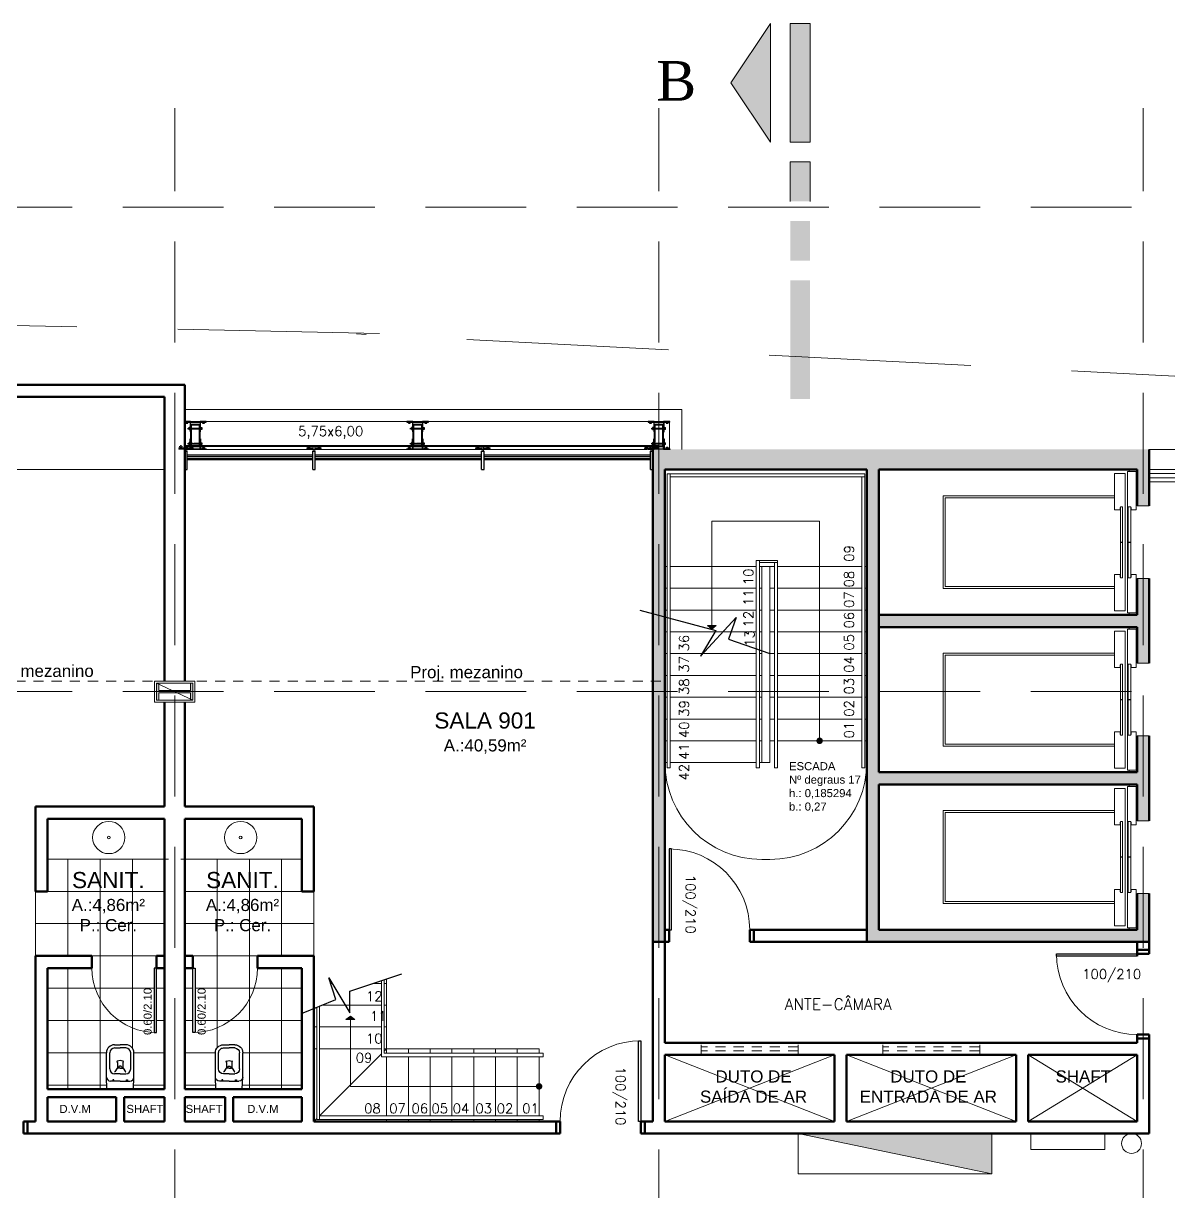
# Model space of a CAD drawing. Header units: millimetres. Extents: x 705 to 840, y 133 to 501.
# Drawn here: x 733.32 to 747.51, y 345.69 to 360.17 of the extents above; entities that cross this region are included whole.
import ezdxf

# ---------------------------------------------------------------- set-up
doc = ezdxf.new("R2010")
doc.units = ezdxf.units.MM
doc.header["$LTSCALE"] = 10
for name, pattern in [('DASHDOT', [25.4, 12.7, -6.35, 0, -6.35]), ('DASHED2', [0.375, 0.25, -0.125]), ('HIDDEN2', [0.1875, 0.125, -0.0625])]:
    doc.linetypes.add(name, pattern=pattern)
doc.layers.get('0').update_dxf_attribs({"color": 90})
doc.layers.add('ACCESORIO', color=90, linetype='Continuous')
doc.layers.add('VIDRO', color=140, linetype='Continuous')
for name, color, linetype, lineweight in [('CINZA', 252, 'Continuous', 13), ('cinza 03', 252, 'Continuous', 13), ('COTA', 90, 'Continuous', 9), ('DIMS', 90, 'Continuous', 9), ('HACHT', 90, 'Continuous', 9), ('HID', 16, 'Continuous', 20), ('LIFTELE', 16, 'Continuous', 20), ('linha estutura', 252, 'Continuous', 13), ('PAREDES', 50, 'Continuous', 50), ('PAREDES 2', 50, 'Continuous', 50), ('Pilares', 16, 'Continuous', 20), ('pn 02', 16, 'Continuous', 20), ('PN-01', 90, 'Continuous', 13), ('PN-03', 180, 'Continuous', 30), ('PN02', 16, 'Continuous', 20), ('recuos', 16, 'Continuous', 20), ('texto', 16, 'Continuous', 20), ('WALLS', 90, 'Continuous', 15)]:
    doc.layers.add(name, color=color, linetype=linetype, lineweight=lineweight)
doc.styles.get("Standard").update_dxf_attribs({"font": 'simplex.shx'})

# ---------------------------------------------------------------- blocks, each defined once
blk = doc.blocks.new('LIFTPLAN')
at = {"layer": 'LIFTELE', "color": 7, "linetype": 'Continuous'}
for p, q in [((-575, 0), (-575, 2125)), ((-575, 2125), (575, 2125)), ((-550, 0), (-550, 2100)), ((-550, 2100), (550, 2100)), ((550, 0), (550, 2100)), ((575, 0), (575, 2125)), ((-850, 0), (-400, 0)), ((-850, -130), (-850, 0)), ((-400, 0), (-400, -69)), ((400, 0), (850, 0)), ((400, -69), (400, 0)), ((850, 0), (850, -130)), ((850, -130), (-850, -130)), ((-2, -75), (-439, -75)), ((-439, -75), (-439, -100)), ((-439, -100), (-2, -100)), ((-400, -69), (-432, -69)), ((-2, -100), (-2, -75)), ((2, -75), (439, -75)), ((2, -100), (2, -75)), ((439, -100), (2, -100)), ((432, -69), (400, -69)), ((439, -75), (439, -100)), ((-875, -180), (-900, -180)), ((875, -160), (-875, -160)), ((-875, -160), (-875, -269)), ((-875, -269), (-400, -269)), ((-439, -170), (-2, -170)), ((-439, -200), (-439, -170)), ((-2, -200), (-439, -200)), ((-400, -206), (-432, -206)), ((-400, -269), (-400, -206)), ((-2, -170), (-2, -200)), ((439, -170), (2, -170)), ((2, -170), (2, -200)), ((2, -200), (439, -200)), ((400, -206), (400, -269)), ((432, -206), (400, -206)), ((400, -269), (875, -269)), ((439, -200), (439, -170)), ((875, -269), (875, -160)), ((900, -180), (875, -180))]:
    blk.add_line(p, q, dxfattribs=at)
blk = doc.blocks.new('VASO')
at = {"layer": 'PN-03', "color": 0}
for p, q in [((-0.513, -0.061), (-0.513, 0.098)), ((-0.508, 0.103), (-0.363, 0.109)), ((-0.413, -0.061), (-0.413, 0.059)), ((-0.363, 0.109), (-0.063, 0.109)), ((-0.323, -0.061), (-0.323, 0.009)), ((-0.299, 0.004), (-0.299, 0.011)), ((-0.255, -0.024), (-0.299, 0.004)), ((-0.263, 0.069), (-0.063, 0.069)), ((-0.003, 0.009), (-0.003, -0.061)), ((0.037, 0.009), (0.037, -0.061)), ((-0.513, -0.061), (-0.513, -0.219)), ((-0.413, -0.061), (-0.413, -0.181)), ((-0.323, -0.061), (-0.323, -0.131)), ((-0.255, -0.097), (-0.299, -0.125)), ((-0.299, -0.125), (-0.299, -0.132)), ((-0.253, -0.061), (-0.253, -0.031)), ((-0.238, -0.042), (-0.253, -0.041)), ((-0.253, -0.061), (-0.253, -0.09)), ((-0.238, -0.079), (-0.253, -0.08)), ((-0.183, -0.026), (-0.248, -0.026)), ((-0.183, -0.095), (-0.248, -0.095)), ((-0.003, -0.131), (-0.003, -0.061)), ((0.037, -0.131), (0.037, -0.061)), ((-0.508, -0.224), (-0.363, -0.231)), ((-0.363, -0.231), (-0.063, -0.231)), ((-0.263, -0.191), (-0.063, -0.191))]:
    blk.add_line(p, q, dxfattribs=at)
for points in [[(-0.402, 0.03, 0.139889), (-0.404, 0.03, 0.107118), (-0.405, 0.028, 0.079812), (-0.406, 0.026, 0.067459), (-0.406, 0.024, 0.067459), (-0.406, 0.021, 0.079812), (-0.405, 0.019, 0.107118), (-0.404, 0.018, 0.139889), (-0.402, 0.017, 0.139889), (-0.4, 0.018, 0.107118), (-0.399, 0.019, 0.079812), (-0.398, 0.021, 0.067459), (-0.398, 0.024, 0.067459), (-0.398, 0.026, 0.079812), (-0.399, 0.028, 0.107118), (-0.4, 0.03, 0.139889)], [(-0.402, -0.151, -0.139889), (-0.404, -0.151, -0.107118), (-0.405, -0.149, -0.079812), (-0.406, -0.147, -0.067459), (-0.406, -0.145, -0.067459), (-0.406, -0.142, -0.079812), (-0.405, -0.14, -0.107118), (-0.404, -0.139, -0.139889), (-0.402, -0.138, -0.139889), (-0.4, -0.139, -0.107118), (-0.399, -0.14, -0.079812), (-0.398, -0.142, -0.067459), (-0.398, -0.145, -0.067459), (-0.398, -0.147, -0.079812), (-0.399, -0.149, -0.107118), (-0.4, -0.151, -0.139889)]]:
    blk.add_lwpolyline(points, format="xyb", close=True, dxfattribs=at)
for centre, radius, start, end in [((-0.508, 0.098), 0.005, 92.5269, 180), ((-0.363, 0.059), 0.05, 90, 180), ((-0.263, 0.009), 0.06, 90, 180), ((-0.063, 0.009), 0.1, 0, 90), ((-0.063, 0.009), 0.06, 0, 90), ((-0.263, -0.131), 0.06, 180, 270), ((-0.248, -0.031), 0.005, 90, 180), ((-0.248, -0.09), 0.005, 180, 270), ((-0.239, -0.049), 0.0067, 14.1141, 81.8789), ((-0.239, -0.072), 0.0067, 278.1211, 345.8859), ((-0.284, -0.065), 0.055, 4.685, 19.1599), ((-0.284, -0.056), 0.055, 340.8401, 355.315), ((-0.185, 0.009), 0.0347, 272.8237, 292.69), ((-0.185, -0.13), 0.0347, 67.31, 87.1763), ((-0.169, -0.028), 0.005, 13.9425, 112.69), ((-0.169, -0.093), 0.005, 247.31, 346.0575), ((-0.275, -0.062), 0.116, 0.9159, 18.0203), ((-0.275, -0.059), 0.116, 341.9797, 359.0841), ((-0.063, -0.131), 0.06, 270, 0), ((-0.063, -0.131), 0.1, 270, 0), ((-0.508, -0.219), 0.005, 180, 267.4731), ((-0.363, -0.181), 0.05, 180, 270)]:
    blk.add_arc(centre, radius, start, end, dxfattribs=at)
blk = doc.blocks.new('BLO253')
blk.add_lwpolyline([(39.6, 2, -0.4142136), (40.6, 1, 0.4142136), (41.6, 0), (91.5, 0, 0.4142136), (92.5, 1), (92.5, 4, 0.4142136), (91.5, 5), (49.6, 5, -0.4142136), (44.6, 10), (44.6, 89, 0.4142136), (43.6, 90), (41.6, 90, 0.4142136), (40.6, 89), (40.6, 6.5, -0.4142136), (39.1, 5), (-39.1, 5, -0.4142136), (-40.6, 6.5), (-40.6, 89, 0.4142136), (-41.6, 90), (-43.6, 90, 0.4142136), (-44.6, 89), (-44.6, 10, -0.4142136), (-49.6, 5), (-91.5, 5, 0.4142136), (-92.5, 4), (-92.5, 1, 0.4142136), (-91.5, 0), (-41.6, 0, 0.4142136), (-40.6, 1, -0.4142136), (-39.6, 2)], format="xyb", close=True)
blk = doc.blocks.new('CAB-BUL')
for p, q in [((-6, 11), (6, 11)), ((-4, 2), (-4, 9)), ((-4, 1), (-4, 2)), ((4, 2), (4, 9)), ((4, 1), (4, 2))]:
    blk.add_line(p, q)
blk.add_lwpolyline([(-9, 1), (9, 1), (9, 0), (-9, 0)], close=True)
blk.add_lwpolyline([(8, 9, 0.888889), (4, 9, 0.50025), (-4, 9, 0.88987), (-8, 9), (-8, 2), (8, 2)], format="xyb", close=True)
blk = doc.blocks.new('TUERCA')
for p, q in [((-7, -2), (7, -2)), ((7, -10), (-7, -10)), ((-5, -11), (3, -10)), ((-5, -12), (4, -11)), ((-5, -13), (4, -12)), ((-5, -14), (4, -13)), ((-5, -16), (4, -14)), ((-4, -8), (-4, -3)), ((-3, -16), (4, -16)), ((4, -3), (4, -8))]:
    blk.add_line(p, q)
blk.add_lwpolyline([(-9, 0), (9, 0), (9, -2), (-9, -2)], close=True)
blk.add_lwpolyline([(-4, -8, -0.666895), (-9, -8), (-9, -3, -0.666895), (-4, -3, -0.349005), (4, -3, -0.666667), (9, -3), (9, -8, -0.666667), (4, -8, -0.349005)], format="xyb", close=True)
blk.add_lwpolyline([(-4, -10), (-3, -10), (-5, -11), (-3, -11), (-5, -12), (-3, -12), (-5, -13), (-3, -14), (-5, -14), (-3, -15), (-5, -16), (-3, -16), (3, -16), (4, -16), (3, -15), (4, -14), (3, -14), (4, -13), (3, -13), (4, -12), (3, -11), (4, -11), (3, -10), (4, -10)])
blk = doc.blocks.new('fixação madeira')
at = {"layer": 'ACCESORIO'}
for p, q in [((-0.052, -0.063), (-0.05, -0.076)), ((-0.05, -0.063), (-0.048, -0.076)), ((-0.048, -0.063), (-0.047, -0.076)), ((-0.047, -0.063), (-0.045, -0.076)), ((-0.045, -0.063), (-0.043, -0.076)), ((-0.043, -0.063), (-0.041, -0.076)), ((-0.041, -0.063), (-0.039, -0.076)), ((-0.039, -0.063), (-0.038, -0.076)), ((-0.038, -0.063), (-0.036, -0.076)), ((-0.036, -0.063), (-0.034, -0.076)), ((-0.034, -0.063), (-0.032, -0.076)), ((-0.032, -0.063), (-0.03, -0.076)), ((-0.03, -0.063), (-0.029, -0.076)), ((-0.029, -0.063), (-0.027, -0.076)), ((-0.027, -0.063), (-0.025, -0.076)), ((-0.025, -0.063), (-0.023, -0.076)), ((-0.023, -0.063), (-0.021, -0.076)), ((-0.021, -0.063), (-0.02, -0.076)), ((-0.02, -0.063), (-0.018, -0.076)), ((-0.018, -0.063), (-0.016, -0.076)), ((-0.016, -0.063), (-0.014, -0.076)), ((-0.014, -0.063), (-0.012, -0.076)), ((-0.012, -0.076), (-0.012, -0.063)), ((-0.052, -0.251), (-0.05, -0.264)), ((-0.05, -0.251), (-0.048, -0.264)), ((-0.048, -0.251), (-0.047, -0.264)), ((-0.047, -0.251), (-0.045, -0.264)), ((-0.045, -0.251), (-0.043, -0.264)), ((-0.043, -0.251), (-0.041, -0.264)), ((-0.041, -0.251), (-0.039, -0.264)), ((-0.039, -0.251), (-0.038, -0.264)), ((-0.038, -0.251), (-0.036, -0.264)), ((-0.036, -0.251), (-0.034, -0.264)), ((-0.034, -0.251), (-0.032, -0.264)), ((-0.032, -0.251), (-0.03, -0.264)), ((-0.03, -0.251), (-0.029, -0.264)), ((-0.029, -0.251), (-0.027, -0.264)), ((-0.027, -0.251), (-0.025, -0.264)), ((-0.025, -0.251), (-0.023, -0.264)), ((-0.023, -0.251), (-0.021, -0.264)), ((-0.021, -0.251), (-0.02, -0.264)), ((-0.02, -0.251), (-0.018, -0.264)), ((-0.018, -0.251), (-0.016, -0.264)), ((-0.016, -0.251), (-0.014, -0.264)), ((-0.014, -0.251), (-0.012, -0.264)), ((-0.012, -0.264), (-0.012, -0.251))]:
    blk.add_line(p, q, dxfattribs=at)
for points in [[(-0.06, -0.034), (0.057, -0.034), (0.057, -0.308), (-0.06, -0.308)], [(-0.052, -0.042), (0.049, -0.042), (0.049, -0.3), (-0.052, -0.3)]]:
    blk.add_lwpolyline(points, close=True, dxfattribs=at)
for points in [[(0.049, -0.063), (-0.014, -0.063), (-0.015, -0.066), (-0.016, -0.063), (-0.017, -0.066), (-0.018, -0.063), (-0.018, -0.066), (-0.02, -0.063), (-0.02, -0.066), (-0.021, -0.063), (-0.022, -0.066), (-0.023, -0.063), (-0.024, -0.066), (-0.025, -0.063), (-0.026, -0.066), (-0.027, -0.063), (-0.027, -0.066), (-0.029, -0.063), (-0.029, -0.066), (-0.03, -0.063), (-0.031, -0.066), (-0.032, -0.063), (-0.033, -0.066), (-0.034, -0.063), (-0.035, -0.066), (-0.036, -0.063), (-0.036, -0.066), (-0.038, -0.063), (-0.038, -0.066), (-0.039, -0.063), (-0.04, -0.066), (-0.041, -0.063), (-0.042, -0.066), (-0.043, -0.063), (-0.044, -0.066), (-0.045, -0.063), (-0.045, -0.066), (-0.047, -0.063), (-0.047, -0.066), (-0.048, -0.063), (-0.049, -0.066), (-0.05, -0.063), (-0.051, -0.066), (-0.052, -0.063)], [(-0.052, -0.076), (-0.051, -0.074), (-0.05, -0.076), (-0.05, -0.074), (-0.048, -0.076), (-0.048, -0.074), (-0.047, -0.076), (-0.046, -0.074), (-0.045, -0.076), (-0.044, -0.074), (-0.043, -0.076), (-0.042, -0.074), (-0.041, -0.076), (-0.041, -0.074), (-0.039, -0.076), (-0.039, -0.074), (-0.038, -0.076), (-0.037, -0.074), (-0.036, -0.076), (-0.035, -0.074), (-0.034, -0.076), (-0.033, -0.074), (-0.032, -0.076), (-0.032, -0.074), (-0.03, -0.076), (-0.03, -0.074), (-0.029, -0.076), (-0.028, -0.074), (-0.027, -0.076), (-0.026, -0.074), (-0.025, -0.076), (-0.024, -0.074), (-0.023, -0.076), (-0.023, -0.074), (-0.021, -0.076), (-0.021, -0.074), (-0.02, -0.076), (-0.019, -0.074), (-0.018, -0.076), (-0.017, -0.074), (-0.016, -0.076), (-0.015, -0.074), (-0.014, -0.076), (-0.014, -0.074), (-0.012, -0.076), (0.049, -0.076)], [(0.049, -0.251), (-0.014, -0.251), (-0.015, -0.253), (-0.016, -0.251), (-0.017, -0.253), (-0.018, -0.251), (-0.018, -0.253), (-0.02, -0.251), (-0.02, -0.253), (-0.021, -0.251), (-0.022, -0.253), (-0.023, -0.251), (-0.024, -0.253), (-0.025, -0.251), (-0.026, -0.253), (-0.027, -0.251), (-0.027, -0.253), (-0.029, -0.251), (-0.029, -0.253), (-0.03, -0.251), (-0.031, -0.253), (-0.032, -0.251), (-0.033, -0.253), (-0.034, -0.251), (-0.035, -0.253), (-0.036, -0.251), (-0.036, -0.253), (-0.038, -0.251), (-0.038, -0.253), (-0.039, -0.251), (-0.04, -0.253), (-0.041, -0.251), (-0.042, -0.253), (-0.043, -0.251), (-0.044, -0.253), (-0.045, -0.251), (-0.045, -0.253), (-0.047, -0.251), (-0.047, -0.253), (-0.048, -0.251), (-0.049, -0.253), (-0.05, -0.251), (-0.051, -0.253), (-0.052, -0.251)], [(-0.052, -0.264), (-0.051, -0.262), (-0.05, -0.264), (-0.05, -0.262), (-0.048, -0.264), (-0.048, -0.262), (-0.047, -0.264), (-0.046, -0.262), (-0.045, -0.264), (-0.044, -0.262), (-0.043, -0.264), (-0.042, -0.262), (-0.041, -0.264), (-0.041, -0.262), (-0.039, -0.264), (-0.039, -0.262), (-0.038, -0.264), (-0.037, -0.262), (-0.036, -0.264), (-0.035, -0.262), (-0.034, -0.264), (-0.033, -0.262), (-0.032, -0.264), (-0.032, -0.262), (-0.03, -0.264), (-0.03, -0.262), (-0.029, -0.264), (-0.028, -0.262), (-0.027, -0.264), (-0.026, -0.262), (-0.025, -0.264), (-0.024, -0.262), (-0.023, -0.264), (-0.023, -0.262), (-0.021, -0.264), (-0.021, -0.262), (-0.02, -0.264), (-0.019, -0.262), (-0.018, -0.264), (-0.017, -0.262), (-0.016, -0.264), (-0.015, -0.262), (-0.014, -0.264), (-0.014, -0.262), (-0.012, -0.264), (0.049, -0.264)]]:
    blk.add_lwpolyline(points, dxfattribs=at)
at = {"layer": 'ACCESORIO', "xscale": 0.001440000000002328, "yscale": 0.001440000000002328, "zscale": 0.00144, "rotation": 180}
blk.add_blockref('BLO253', (-0.001, 0.001), dxfattribs=at)
at = {"layer": 'ACCESORIO', "linetype": 'Continuous', "xscale": 0.001440000000002328, "yscale": 0.001440000000002328, "zscale": 0.00144}
for name, p, rotation in [('CAB-BUL', (-0.105, -0.006), 180), ('TUERCA', (-0.066, -0.07), 270), ('CAB-BUL', (0.063, -0.07), 270), ('CAB-BUL', (0.1, -0.006), 180), ('CAB-BUL', (0.063, -0.258), 270)]:
    blk.add_blockref(name, p, dxfattribs=dict(at, rotation=rotation))
at = {"layer": 'ACCESORIO', "xscale": -0.001440000000002328, "yscale": 0.001440000000002328, "zscale": 0.00144}
blk.add_blockref('BLO253', (-0.001, -0.345), dxfattribs=at)
at = {"layer": 'ACCESORIO', "color": 252, "linetype": 'Continuous', "xscale": 0.001440000000002328, "yscale": 0.001440000000002328, "zscale": 0.00144, "rotation": 270}
blk.add_blockref('TUERCA', (-0.066, -0.258), dxfattribs=at)
at = {"layer": 'ACCESORIO', "linetype": 'Continuous', "xscale": -0.001440000000002328, "yscale": 0.001440000000002328, "zscale": 0.00144}
for p in [(-0.105, -0.338), (0.1, -0.338)]:
    blk.add_blockref('CAB-BUL', p, dxfattribs=at)
blk = doc.blocks.new('SPIDER')
at = {"layer": 'HACHT'}
blk.add_line((-0.289, -0.009), (-0.289, 0.009), dxfattribs=at)
at = {"layer": 'PN-01'}
for p, q in [((-0.264, 0.063), (-0.304, 0.063)), ((-0.293, 0.067), (-0.299, 0.07)), ((-0.294, 0.066), (-0.299, 0.069)), ((-0.264, 0.064), (-0.299, 0.064)), ((-0.264, 0.062), (-0.299, 0.062)), ((-0.294, 0.06), (-0.299, 0.058)), ((-0.293, 0.059), (-0.299, 0.056)), ((-0.264, 0.064), (-0.298, 0.064)), ((-0.289, 0.066), (-0.294, 0.066)), ((-0.289, 0.06), (-0.294, 0.06)), ((-0.289, 0.067), (-0.293, 0.067)), ((-0.289, 0.059), (-0.293, 0.059)), ((-0.283, 0.079), (-0.289, 0.079)), ((-0.283, 0.048), (-0.289, 0.048)), ((-0.228, 0.009), (-0.289, 0.009)), ((-0.279, 0.072), (-0.283, 0.079)), ((-0.279, 0.055), (-0.283, 0.048)), ((-0.27, 0.072), (-0.279, 0.072)), ((-0.27, 0.055), (-0.279, 0.055)), ((-0.264, 0.089), (-0.27, 0.089)), ((-0.27, 0.089), (-0.27, 0.009)), ((-0.264, 0.078), (-0.27, 0.078)), ((-0.264, 0.048), (-0.27, 0.048)), ((-0.264, 0.034), (-0.27, 0.034)), ((-0.264, 0.089), (-0.264, 0.009)), ((-0.258, 0.072), (-0.264, 0.076)), ((-0.258, 0.055), (-0.264, 0.051)), ((-0.262, 0.074), (-0.262, 0.052)), ((-0.261, 0.074), (-0.261, 0.053)), ((-0.26, 0.073), (-0.26, 0.053)), ((-0.258, 0.089), (-0.252, 0.089)), ((-0.258, 0.089), (-0.258, 0.08)), ((-0.258, 0.08), (-0.258, 0.047)), ((-0.258, 0.047), (-0.258, 0.009)), ((-0.258, 0.034), (-0.252, 0.034)), ((-0.252, 0.089), (-0.252, 0.009)), ((-0.264, -0.063), (-0.304, -0.063)), ((-0.293, -0.059), (-0.299, -0.056)), ((-0.294, -0.06), (-0.299, -0.058)), ((-0.264, -0.062), (-0.299, -0.062)), ((-0.264, -0.064), (-0.299, -0.064)), ((-0.294, -0.066), (-0.299, -0.069)), ((-0.293, -0.067), (-0.299, -0.07)), ((-0.264, -0.064), (-0.298, -0.064)), ((-0.289, -0.06), (-0.294, -0.06)), ((-0.289, -0.066), (-0.294, -0.066)), ((-0.289, -0.059), (-0.293, -0.059)), ((-0.289, -0.067), (-0.293, -0.067)), ((-0.228, -0.009), (-0.289, -0.009)), ((-0.283, -0.048), (-0.289, -0.048)), ((-0.283, -0.079), (-0.289, -0.079)), ((-0.279, -0.055), (-0.283, -0.048)), ((-0.279, -0.072), (-0.283, -0.079)), ((-0.27, -0.055), (-0.279, -0.055)), ((-0.27, -0.072), (-0.279, -0.072)), ((-0.27, -0.089), (-0.27, -0.009)), ((-0.264, -0.034), (-0.27, -0.034)), ((-0.264, -0.048), (-0.27, -0.048)), ((-0.264, -0.078), (-0.27, -0.078)), ((-0.264, -0.089), (-0.27, -0.089)), ((-0.264, -0.089), (-0.264, -0.009)), ((-0.258, -0.055), (-0.264, -0.051)), ((-0.258, -0.072), (-0.264, -0.076)), ((-0.262, -0.074), (-0.262, -0.052)), ((-0.261, -0.074), (-0.261, -0.053)), ((-0.26, -0.073), (-0.26, -0.053)), ((-0.258, -0.047), (-0.258, -0.009)), ((-0.258, -0.034), (-0.252, -0.034)), ((-0.258, -0.08), (-0.258, -0.047)), ((-0.258, -0.089), (-0.258, -0.08)), ((-0.258, -0.089), (-0.252, -0.089)), ((-0.252, -0.089), (-0.252, -0.009))]:
    blk.add_line(p, q, dxfattribs=at)
at = {"layer": 'PN-03'}
for p, q in [((-0.228, -0.015), (-0.228, 0.015)), ((0, 0.015), (-0.228, 0.015)), ((0, -0.015), (0, 0.015)), ((0, -0.015), (-0.228, -0.015))]:
    blk.add_line(p, q, dxfattribs=at)

msp = doc.modelspace()

# ---------------------------------------------------------------- hatches: boundary and pattern name
at = {"layer": 'cinza 03'}
h = msp.add_hatch(color=256, dxfattribs=at)
h.paths.add_polyline_path([(747.191, 354.887), (741.191, 354.887), (741.191, 352.834), (741.266, 352.814), (741.266, 353.128), (741.266, 354.637), (743.766, 354.637), (743.766, 349.718), (743.916, 349.718), (743.916, 350.737), (747.116, 350.737), (747.116, 350.287), (747.191, 350.287), (747.191, 351.337), (747.116, 351.337), (747.116, 350.887), (743.916, 350.887), (743.916, 354.637), (747.116, 354.637), (747.116, 354.187), (747.191, 354.187)])
h.paths.add_polyline_path([(747.266, 354.887), (747.191, 354.887), (747.191, 354.187), (747.266, 354.187)])
h.paths.add_polyline_path([(747.191, 353.287), (747.116, 353.287), (747.116, 352.837), (743.916, 352.837), (743.916, 352.687), (747.116, 352.687), (747.116, 352.237), (747.191, 352.237)], flags=17)
h.paths.add_polyline_path([(747.266, 353.287), (747.191, 353.287), (747.191, 352.237), (747.266, 352.237)])
h.paths.add_polyline_path([(747.266, 351.337), (747.191, 351.337), (747.191, 350.287), (747.266, 350.287)])
h.paths.add_polyline_path([(747.266, 349.387), (747.191, 349.387), (747.191, 348.787), (747.266, 348.787)])
h.paths.add_polyline_path([(747.191, 349.387), (747.116, 349.387), (747.116, 348.937), (743.916, 348.937), (743.916, 349.718), (743.766, 349.718), (743.766, 348.787), (747.191, 348.787)])
h.paths.add_polyline_path([(741.191, 352.834), (741.116, 352.854), (741.116, 352.017), (741.191, 352.017)])
h.paths.add_polyline_path([(741.266, 352.814), (741.191, 352.834), (741.191, 352.017), (741.266, 352.017)])
h.paths.add_polyline_path([(741.191, 352.017), (741.116, 352.017), (741.116, 348.787), (741.191, 348.787)])
h.paths.add_polyline_path([(741.266, 352.017), (741.191, 352.017), (741.191, 348.787), (741.266, 348.787), (741.266, 348.937)])
h.paths.add_polyline_path([(741.191, 354.887), (741.116, 354.887), (741.116, 352.854), (741.191, 352.834)])
h = msp.add_hatch(dxfattribs=at)
h.set_pattern_fill('_USER', color=256, scale=0.4, style=0, double=1, pattern_type=0)
h.set_pattern_definition([(0, (733.4659, 348.61195), (0, 0.4), []), (90, (733.4659, 348.61195), (-0.4, 2e-17), [])])
h.paths.add_polyline_path([(735.066, 349.812), (733.616, 349.812), (733.616, 349.412), (733.466, 349.412), (733.466, 348.612), (734.166, 348.612), (734.166, 348.462, 0.40327), (734.936, 347.663), (734.936, 348.462), (734.966, 348.462), (734.966, 348.612), (735.066, 348.612)])
h.paths.add_polyline_path([(735.066, 348.462), (734.966, 348.462), (734.966, 347.662), (734.936, 347.662), (734.936, 347.663, -0.40327), (734.166, 348.462), (733.616, 348.462), (733.616, 346.962), (734.353, 346.962), (734.346, 347.108, -0.022055), (734.346, 347.112), (734.346, 347.412, -0.414214), (734.446, 347.512), (734.516, 347.512), (734.586, 347.512, -0.414214), (734.686, 347.412), (734.686, 347.112, -0.022055), (734.686, 347.108), (734.679, 346.962), (735.066, 346.962)])
h.paths.add_polyline_path([(733.866, 349.702), (734.872, 349.702), (734.872, 348.777), (733.866, 348.777)], flags=24)
h.paths.add_polyline_path([(734.781, 347.608), (734.781, 348.228), (734.934, 348.228), (734.934, 347.608)], flags=24)
h = msp.add_hatch(dxfattribs=at)
h.set_pattern_fill('_USER', color=256, scale=0.4, style=0, double=1, pattern_type=0)
h.set_pattern_definition([(0, (736.9159, 348.61195), (0, 0.4), []), (90, (736.9159, 348.61195), (-0.4, 2e-17), [])])
h.paths.add_polyline_path([(736.916, 349.412), (736.766, 349.412), (736.766, 349.812), (735.316, 349.812), (735.316, 348.612), (735.416, 348.612), (735.416, 348.462), (735.446, 348.462), (735.446, 347.663, 0.40327), (736.216, 348.462), (736.216, 348.612), (736.916, 348.612)])
h.paths.add_polyline_path([(736.766, 348.462), (736.216, 348.462, -0.40327), (735.446, 347.663), (735.446, 347.662), (735.416, 347.662), (735.416, 348.462), (735.316, 348.462), (735.316, 346.962), (735.703, 346.962), (735.696, 347.108, -0.022055), (735.696, 347.112), (735.696, 347.412, -0.414214), (735.796, 347.512), (735.866, 347.512), (735.936, 347.512, -0.414214), (736.036, 347.412), (736.036, 347.112, -0.022055), (736.036, 347.108), (736.029, 346.962), (736.766, 346.962)])
h.paths.add_polyline_path([(735.528, 349.702), (736.533, 349.702), (736.533, 348.777), (735.528, 348.777)], flags=24)
h.paths.add_polyline_path([(735.447, 347.608), (735.447, 348.228), (735.601, 348.228), (735.601, 347.608)], flags=24)
msp.add_hatch(color=256, dxfattribs=at).paths.add_polyline_path([(742.916, 346.412), (745.316, 345.912), (745.316, 346.412)])
at = {"layer": 'Pilares'}
msp.add_hatch(color=256, dxfattribs=at).paths.add_polyline_path([(734.966, 351.992), (734.966, 351.782), (734.996, 351.782), (734.996, 351.872), (735.386, 351.872), (735.386, 351.782), (735.416, 351.782), (735.416, 351.992), (735.386, 351.992), (735.386, 351.902), (734.996, 351.902), (734.996, 351.992)])
at = {"layer": 'PN-01', "ltscale": 0.05}
h = msp.add_hatch(color=256, dxfattribs=at)
h.paths.add_polyline_path([(742.083, 359.43), (742.573, 360.165), (742.573, 358.695)])
h.paths.add_polyline_path([(742.818, 358.695), (742.818, 360.165), (743.063, 360.165), (743.063, 358.695)])
h.paths.add_polyline_path([(742.818, 357.96), (742.818, 358.45), (743.063, 358.45), (743.063, 357.96)])
h.paths.add_polyline_path([(742.818, 357.225), (742.818, 357.715), (743.063, 357.715), (743.063, 357.225)])
h.paths.add_polyline_path([(742.818, 356.256), (742.818, 356.98), (743.063, 356.98), (743.063, 356.256)])
h.paths.add_polyline_path([(742.818, 355.51), (742.818, 356.256), (743.063, 356.256), (743.063, 355.51)])
at = {"layer": 'PN-01'}
for points in [[(741.846, 352.662), (741.902, 352.704), (741.791, 352.704)], [(737.369, 347.867), (737.424, 347.825), (737.313, 347.825)]]:
    msp.add_hatch(color=256, dxfattribs=at).paths.add_polyline_path(points)

# ---------------------------------------------------------------- linework, layer by layer
at = {"layer": 'CINZA'}
for p, q in [((736.902, 354.814), (735.346, 354.814)), ((736.902, 354.799), (735.346, 354.799)), ((736.902, 354.78), (735.346, 354.78)), ((736.902, 354.765), (735.346, 354.765)), ((738.994, 354.814), (736.932, 354.814)), ((738.994, 354.799), (736.932, 354.799)), ((738.994, 354.78), (736.932, 354.78)), ((738.994, 354.765), (736.932, 354.765)), ((741.086, 354.814), (739.024, 354.814)), ((741.086, 354.799), (739.024, 354.799)), ((741.086, 354.78), (739.024, 354.78)), ((741.086, 354.765), (739.024, 354.765))]:
    msp.add_line(p, q, dxfattribs=at)
at = {"layer": 'cinza 03', "linetype": 'HIDDEN2', "ltscale": 0.1}
msp.add_line((728.941, 352.017), (741.291, 352.017), dxfattribs=at)
at = {"layer": 'cinza 03'}
for p, q in [((742.566, 349.807), (742.466, 349.807)), ((733.466, 349.412), (733.466, 348.612)), ((736.916, 349.412), (736.916, 348.612)), ((741.266, 347.387), (743.366, 346.562)), ((743.366, 347.387), (741.266, 346.562)), ((743.516, 347.387), (745.616, 346.562)), ((745.616, 347.387), (743.516, 346.562)), ((745.766, 347.387), (747.116, 346.562)), ((745.766, 346.562), (747.116, 347.387)), ((742.916, 346.412), (742.916, 345.912)), ((745.316, 345.912), (742.916, 346.412)), ((745.316, 346.412), (745.316, 345.912)), ((742.916, 345.912), (745.316, 345.912))]:
    msp.add_line(p, q, dxfattribs=at)
msp.add_lwpolyline([(745.801, 346.412), (746.717, 346.412), (746.717, 346.215), (745.801, 346.215)], close=True, dxfattribs=at)
msp.add_circle((747.047, 346.289), 0.123, dxfattribs=at)
for centre, radius, start, end in [((742.466, 351.007), 1.2, 180, 270), ((742.566, 351.007), 1.2, 270, 360), ((741.316, 348.937), 1, 0, 90), ((747.116, 348.638), 1, 180, 270), ((734.966, 348.462), 0.8, 180, 270), ((735.416, 348.462), 0.8, 270, 0), ((740.966, 346.562), 1, 90, 180)]:
    msp.add_arc(centre, radius, start, end, dxfattribs=at)
at = {"layer": 'HACHT'}
for p, q in [((736.902, 354.819), (735.346, 354.819)), ((736.902, 354.759), (735.346, 354.759)), ((738.994, 354.819), (736.932, 354.819)), ((738.994, 354.759), (736.932, 354.759)), ((741.086, 354.819), (739.024, 354.819)), ((741.086, 354.759), (739.024, 354.759))]:
    msp.add_line(p, q, dxfattribs=at)
at = {"layer": 'HID'}
for p, q in [((735.116, 349.812), (733.616, 349.812)), ((735.266, 349.812), (736.766, 349.812))]:
    msp.add_line(p, q, dxfattribs=at)
for centre, radius in [((734.374, 350.079), 0.2), ((736.008, 350.079), 0.2), ((734.374, 350.079), 0.0172), ((736.008, 350.079), 0.0172)]:
    msp.add_circle(centre, radius, dxfattribs=at)
at = {"layer": 'linha estutura', "linetype": 'DASHED2', "ltscale": 0.5}
for p, q in [((735.191, 329.963), (735.191, 359.116)), ((741.191, 329.963), (741.191, 359.116)), ((747.191, 329.963), (747.191, 359.116)), ((723.297, 357.887), (767.656, 357.887)), ((723.297, 351.887), (767.656, 351.887))]:
    msp.add_line(p, q, dxfattribs=at)
at = {"layer": 'PAREDES', "linetype": 'Continuous'}
for p, q in [((741.266, 354.637), (741.266, 352.928)), ((743.766, 354.637), (743.766, 348.787)), ((743.916, 354.637), (743.916, 350.887)), ((747.116, 352.837), (743.916, 352.837)), ((747.116, 352.687), (743.916, 352.687)), ((743.916, 350.887), (747.116, 350.887)), ((743.916, 350.737), (747.116, 350.737)), ((743.916, 350.737), (743.916, 348.937))]:
    msp.add_line(p, q, dxfattribs=at)
at = {"layer": 'PAREDES'}
for p, q in [((741.266, 353.128), (741.266, 348.787)), ((741.266, 348.787), (741.266, 353.128)), ((741.266, 348.787), (741.266, 348.937)), ((741.316, 348.937), (741.266, 348.937)), ((741.316, 348.787), (741.316, 348.937)), ((741.316, 348.787), (741.316, 348.937)), ((742.316, 348.787), (742.316, 348.937)), ((742.316, 348.787), (742.316, 348.937)), ((742.316, 348.787), (742.316, 348.937)), ((743.766, 348.937), (742.316, 348.937)), ((742.366, 348.787), (742.366, 348.937)), ((741.316, 348.787), (741.116, 348.787)), ((743.766, 348.787), (742.316, 348.787)), ((747.266, 348.688), (747.116, 348.688)), ((747.266, 348.638), (747.116, 348.638)), ((747.266, 348.638), (747.116, 348.638)), ((747.266, 347.638), (747.116, 347.638)), ((747.266, 347.638), (747.116, 347.638)), ((747.266, 347.638), (747.116, 347.638)), ((747.266, 347.588), (747.116, 347.588)), ((733.316, 346.562), (733.316, 346.412)), ((733.366, 346.562), (733.366, 346.412)), ((739.916, 346.412), (739.916, 346.562)), ((739.966, 346.412), (739.966, 346.562)), ((740.966, 346.412), (740.966, 346.562)), ((741.016, 346.412), (741.016, 346.562))]:
    msp.add_line(p, q, dxfattribs=at)
at = {"layer": 'PAREDES 2'}
for p, q in [((735.316, 355.687), (729.191, 355.687)), ((735.316, 354.637), (735.316, 355.687)), ((735.066, 355.537), (729.341, 355.537)), ((735.066, 354.637), (735.066, 355.537)), ((735.066, 352.017), (735.066, 355.237)), ((735.316, 352.017), (735.316, 354.887)), ((741.116, 354.887), (741.116, 346.562)), ((747.266, 354.887), (747.266, 354.187)), ((741.116, 346.562), (741.116, 354.637)), ((741.266, 354.637), (741.266, 347.537)), ((743.766, 354.637), (741.266, 354.637)), ((741.266, 347.537), (741.266, 354.637)), ((747.116, 354.637), (743.916, 354.637)), ((747.116, 354.637), (747.116, 354.187)), ((747.116, 353.287), (747.116, 352.837)), ((747.266, 353.287), (747.266, 352.237)), ((747.116, 352.687), (747.116, 352.237)), ((735.066, 350.462), (735.066, 351.757)), ((735.316, 350.462), (735.316, 351.757)), ((747.116, 351.337), (747.116, 350.887)), ((747.266, 351.337), (747.266, 350.287)), ((747.116, 350.737), (747.116, 350.287)), ((735.066, 350.462), (733.466, 350.462)), ((733.466, 349.412), (733.466, 350.462)), ((735.316, 350.462), (736.916, 350.462)), ((736.916, 349.412), (736.916, 350.462)), ((735.066, 350.312), (733.616, 350.312)), ((733.616, 349.412), (733.616, 350.312)), ((735.066, 346.962), (735.066, 350.312)), ((735.316, 350.312), (736.766, 350.312)), ((735.316, 346.962), (735.316, 350.312)), ((736.766, 349.412), (736.766, 350.312)), ((733.616, 349.412), (733.466, 349.412)), ((736.766, 349.412), (736.916, 349.412)), ((747.116, 349.387), (747.116, 348.937)), ((747.266, 349.387), (747.266, 348.787)), ((743.916, 348.937), (747.116, 348.937)), ((743.766, 348.787), (747.266, 348.787)), ((747.116, 348.787), (747.116, 348.608)), ((747.266, 348.787), (747.266, 348.638)), ((733.466, 348.612), (733.466, 346.562)), ((734.166, 348.612), (733.466, 348.612)), ((734.166, 348.612), (734.166, 348.462)), ((734.966, 348.612), (734.966, 348.462)), ((734.966, 348.612), (735.066, 348.612)), ((735.416, 348.612), (735.316, 348.612)), ((735.416, 348.612), (735.416, 348.462)), ((736.216, 348.612), (736.216, 348.462)), ((736.216, 348.612), (736.916, 348.612)), ((736.916, 348.612), (736.916, 346.562)), ((733.616, 348.462), (733.616, 346.962)), ((734.166, 348.462), (733.616, 348.462)), ((735.066, 348.462), (734.966, 348.462)), ((735.316, 348.462), (735.416, 348.462)), ((736.216, 348.462), (736.766, 348.462)), ((736.766, 348.462), (736.766, 346.962)), ((741.266, 347.537), (747.116, 347.537)), ((747.116, 347.638), (747.116, 347.537)), ((747.266, 347.638), (747.266, 346.412)), ((741.266, 346.562), (741.266, 347.387)), ((741.266, 347.387), (743.366, 347.387)), ((741.266, 347.387), (741.266, 346.562)), ((743.366, 347.387), (743.366, 346.562)), ((743.516, 347.387), (745.616, 347.387)), ((743.516, 347.387), (743.516, 346.562)), ((745.616, 347.387), (745.616, 346.562)), ((745.766, 347.387), (745.766, 346.562)), ((745.766, 347.387), (747.116, 347.387)), ((747.116, 347.387), (747.116, 346.562)), ((735.066, 346.962), (733.616, 346.962)), ((735.316, 346.962), (736.766, 346.962)), ((734.466, 346.862), (733.616, 346.862)), ((733.616, 346.862), (733.616, 346.562)), ((734.466, 346.562), (734.466, 346.862)), ((735.066, 346.862), (734.566, 346.862)), ((734.566, 346.562), (734.566, 346.862)), ((735.066, 346.562), (735.066, 346.862)), ((735.316, 346.862), (735.816, 346.862)), ((735.316, 346.562), (735.316, 346.862)), ((735.816, 346.562), (735.816, 346.862)), ((735.916, 346.862), (736.766, 346.862)), ((735.916, 346.562), (735.916, 346.862)), ((736.766, 346.862), (736.766, 346.562)), ((733.316, 346.562), (733.466, 346.562)), ((733.616, 346.562), (734.466, 346.562)), ((734.566, 346.562), (735.066, 346.562)), ((735.816, 346.562), (735.316, 346.562)), ((735.916, 346.562), (736.766, 346.562)), ((736.916, 346.562), (739.966, 346.562)), ((740.966, 346.562), (741.116, 346.562)), ((741.266, 346.562), (743.366, 346.562)), ((743.516, 346.562), (745.616, 346.562)), ((745.766, 346.562), (747.116, 346.562)), ((733.316, 346.412), (739.916, 346.412)), ((739.916, 346.412), (739.966, 346.412)), ((740.966, 346.412), (747.266, 346.412))]:
    msp.add_line(p, q, dxfattribs=at)
at = {"layer": 'Pilares'}
for p, q in [((734.941, 352.017), (734.941, 351.757)), ((734.941, 352.017), (735.441, 352.017)), ((734.966, 351.992), (735.416, 351.992)), ((735.416, 351.782), (734.966, 351.992)), ((735.441, 352.017), (735.441, 351.757)), ((734.941, 351.757), (735.441, 351.757)), ((734.966, 351.782), (735.416, 351.782))]:
    msp.add_line(p, q, dxfattribs=at)
at = {"layer": 'Pilares', "linetype": 'Continuous'}
for p, q in [((734.996, 351.902), (734.996, 351.992)), ((735.386, 351.902), (735.386, 351.992)), ((734.996, 351.902), (735.386, 351.902)), ((734.996, 351.782), (734.996, 351.872)), ((734.996, 351.872), (735.386, 351.872)), ((735.386, 351.782), (735.386, 351.872))]:
    msp.add_line(p, q, dxfattribs=at)
for points in [[(734.996, 351.992), (734.966, 351.992), (734.966, 351.782), (734.996, 351.782)], [(735.386, 351.782), (735.416, 351.782), (735.416, 351.992), (735.386, 351.992)]]:
    msp.add_lwpolyline(points, dxfattribs=at)
at = {"layer": 'pn 02', "ltscale": 0.05}
for q in [(742.083, 359.43), (742.573, 358.695), (742.573, 358.695)]:
    msp.add_line((742.573, 360.165), q, dxfattribs=at)
at = {"layer": 'pn 02'}
for p, q in [((742.573, 358.695), (742.573, 360.165)), ((742.818, 358.695), (742.818, 360.165)), ((742.818, 360.165), (743.063, 360.165)), ((743.063, 360.165), (743.063, 358.695)), ((743.063, 358.695), (742.818, 358.695)), ((743.063, 358.695), (742.818, 358.695)), ((743.063, 358.45), (742.818, 358.45)), ((742.818, 357.96), (742.818, 358.45)), ((743.063, 358.45), (742.818, 358.45)), ((742.818, 357.96), (742.818, 358.45)), ((743.063, 358.45), (743.063, 357.96)), ((743.063, 358.45), (743.063, 357.96)), ((741.473, 355.383), (735.316, 355.383)), ((741.473, 355.383), (741.473, 354.887)), ((741.323, 355.233), (735.316, 355.233)), ((741.323, 355.233), (741.323, 354.887)), ((741.266, 353.437), (741.292, 353.437)), ((741.33, 353.437), (742.397, 353.437)), ((742.435, 353.437), (742.466, 353.437)), ((742.466, 352.38), (742.466, 353.437)), ((742.466, 353.437), (742.566, 353.437)), ((742.566, 351.007), (742.566, 353.437)), ((742.566, 353.437), (742.621, 353.437)), ((742.66, 353.437), (743.704, 353.437)), ((743.742, 353.437), (743.766, 353.437)), ((741.266, 353.167), (741.292, 353.167)), ((741.33, 353.167), (742.397, 353.167)), ((742.435, 353.167), (742.466, 353.167)), ((742.566, 353.167), (742.621, 353.167)), ((742.66, 353.167), (743.704, 353.167)), ((743.742, 353.167), (743.766, 353.167)), ((741.266, 352.897), (741.292, 352.897)), ((741.33, 352.897), (742.397, 352.897)), ((742.435, 352.897), (742.466, 352.897)), ((742.566, 352.897), (742.621, 352.897)), ((742.66, 352.897), (743.704, 352.897)), ((743.742, 352.897), (743.766, 352.897)), ((741.886, 352.627), (742.397, 352.627)), ((742.435, 352.627), (742.466, 352.627)), ((742.566, 352.627), (742.621, 352.627)), ((742.66, 352.627), (743.704, 352.627)), ((743.742, 352.627), (743.766, 352.627)), ((742.566, 352.357), (742.621, 352.357)), ((742.66, 352.357), (743.704, 352.357)), ((743.742, 352.357), (743.766, 352.357)), ((742.566, 352.087), (742.621, 352.087)), ((742.66, 352.087), (743.704, 352.087)), ((743.742, 352.087), (743.766, 352.087)), ((742.566, 351.817), (742.621, 351.817)), ((742.66, 351.817), (743.704, 351.817)), ((743.742, 351.817), (743.766, 351.817)), ((742.566, 351.547), (742.621, 351.547)), ((742.66, 351.547), (743.704, 351.547)), ((743.742, 351.547), (743.766, 351.547)), ((742.566, 351.277), (742.621, 351.277)), ((742.66, 351.277), (743.704, 351.277)), ((743.742, 351.277), (743.766, 351.277)), ((742.466, 351.007), (742.566, 351.007)), ((737.141, 348.272), (737.122, 348.272)), ((737.752, 348.272), (737.649, 348.272)), ((737.816, 348.272), (737.785, 348.272)), ((737.816, 347.462), (737.816, 348.327)), ((737.752, 348.002), (737.015, 348.002)), ((737.816, 348.002), (737.785, 348.002)), ((736.952, 347.732), (736.916, 347.732)), ((737.752, 347.732), (736.986, 347.732)), ((737.816, 347.732), (737.785, 347.732)), ((736.952, 347.462), (736.916, 347.462)), ((737.752, 347.462), (736.986, 347.462)), ((737.752, 347.398), (736.986, 346.632)), ((737.816, 347.462), (737.785, 347.462)), ((737.816, 347.462), (737.785, 347.431)), ((739.706, 347.462), (737.816, 347.462)), ((737.816, 347.462), (737.816, 347.409)), ((737.816, 347.362), (737.816, 346.631)), ((738.086, 347.462), (738.086, 347.409)), ((738.086, 347.362), (738.086, 346.631)), ((738.356, 347.462), (738.356, 347.409)), ((738.356, 347.362), (738.356, 346.631)), ((738.626, 347.462), (738.626, 347.409)), ((738.626, 347.362), (738.626, 346.631)), ((738.896, 347.462), (738.896, 347.409)), ((738.896, 347.362), (738.896, 346.631)), ((739.166, 347.462), (739.166, 347.409)), ((739.166, 347.362), (739.166, 346.631)), ((739.436, 347.462), (739.436, 347.409)), ((739.436, 347.362), (739.436, 346.631)), ((739.706, 347.462), (739.706, 347.409)), ((739.706, 347.362), (739.706, 346.631)), ((736.952, 346.598), (736.916, 346.562)), ((737.816, 346.584), (737.816, 346.562)), ((738.086, 346.584), (738.086, 346.562)), ((738.356, 346.584), (738.356, 346.562)), ((738.626, 346.584), (738.626, 346.562)), ((738.896, 346.584), (738.896, 346.562)), ((739.166, 346.584), (739.166, 346.562)), ((739.436, 346.584), (739.436, 346.562)), ((739.706, 346.584), (739.706, 346.562))]:
    msp.add_line(p, q, dxfattribs=at)
for points in [[(741.292, 354.585), (743.742, 354.585), (743.742, 354.547), (741.33, 354.547)], [(741.292, 354.585), (741.292, 352.805)], [(741.33, 352.797), (741.33, 354.585)], [(743.742, 354.585), (743.742, 350.942), (743.704, 350.942), (743.704, 354.547)], [(742.397, 353.484), (742.397, 353.509), (742.661, 353.509), (742.661, 353.484), (742.435, 353.484)], [(742.397, 353.509), (742.397, 352.406)], [(742.435, 352.392), (742.435, 353.509)], [(742.66, 353.484), (742.66, 350.942), (742.621, 350.942), (742.621, 353.484)], [(737.752, 348.306), (737.752, 347.362), (737.785, 347.362)], [(737.785, 347.409), (737.785, 348.317)], [(736.952, 347.976), (736.952, 346.584), (736.986, 346.584)], [(736.986, 346.631), (736.986, 347.99)], [(737.785, 347.362), (739.755, 347.362), (739.755, 347.409), (737.785, 347.409)]]:
    msp.add_lwpolyline(points, dxfattribs=at)
msp.add_lwpolyline([(736.986, 346.584), (739.755, 346.584), (739.755, 346.631), (736.986, 346.631)], close=True, dxfattribs=at)
at = {"layer": 'PN-01', "ltscale": 0.05}
msp.add_line((742.083, 359.43), (742.573, 358.695), dxfattribs=at)
at = {"layer": 'PN-01'}
for p, q in [((741.045, 354.887), (735.316, 354.887)), ((750.456, 354.887), (747.266, 354.887)), ((729.341, 354.637), (735.066, 354.637)), ((750.456, 354.637), (747.266, 354.637)), ((750.456, 354.587), (747.266, 354.587)), ((750.456, 354.537), (747.266, 354.537)), ((750.456, 354.487), (747.266, 354.487)), ((743.182, 353.999), (741.846, 353.999)), ((741.846, 353.999), (741.846, 352.658)), ((743.182, 351.277), (743.182, 353.999)), ((741.266, 352.627), (741.292, 352.627)), ((741.33, 352.627), (741.886, 352.627)), ((741.266, 352.357), (741.292, 352.357)), ((741.33, 352.357), (742.397, 352.357)), ((742.435, 352.357), (742.466, 352.357)), ((742.466, 352.38), (742.466, 351.007)), ((741.266, 352.087), (741.292, 352.087)), ((741.33, 352.087), (742.397, 352.087)), ((742.435, 352.087), (742.466, 352.087)), ((741.266, 351.817), (741.292, 351.817)), ((741.33, 351.817), (742.397, 351.817)), ((742.435, 351.817), (742.466, 351.817)), ((741.266, 351.547), (741.292, 351.547)), ((741.33, 351.547), (742.397, 351.547)), ((742.435, 351.547), (742.466, 351.547)), ((741.266, 351.277), (741.292, 351.277)), ((741.33, 351.277), (742.397, 351.277)), ((742.435, 351.277), (742.466, 351.277)), ((741.266, 351.007), (741.292, 351.007)), ((741.33, 351.007), (742.397, 351.007)), ((742.435, 351.007), (742.466, 351.007)), ((737.369, 346.996), (737.369, 347.867)), ((739.706, 346.996), (737.369, 346.996))]:
    msp.add_line(p, q, dxfattribs=at)
for points in [[(741.33, 352.797), (741.33, 350.942), (741.292, 350.942), (741.292, 352.807)], [(742.435, 352.392), (742.435, 350.942), (742.397, 350.942), (742.397, 352.406)]]:
    msp.add_lwpolyline(points, dxfattribs=at)
for points in [[(741.846, 352.662), (741.902, 352.704), (741.791, 352.704)], [(737.369, 347.867), (737.424, 347.825), (737.313, 347.825)]]:
    msp.add_lwpolyline(points, close=True, dxfattribs=at)
at = {"layer": 'PN-01', "const_width": 0.04}
for points in [[(743.162, 351.277, 1), (743.202, 351.277, 1)], [(739.686, 346.996, -1), (739.726, 346.996, -1)]]:
    msp.add_lwpolyline(points, format="xyb", close=True, dxfattribs=at)
at = {"layer": 'PN-03'}
msp.add_lwpolyline([(740.955, 352.897), (741.897, 352.645), (741.704, 352.324), (742.149, 352.805), (742.053, 352.536), (742.566, 352.357)], dxfattribs=at)
for points in [[(741.316, 348.937), (741.346, 348.937), (741.346, 349.937), (741.316, 349.937)], [(747.116, 348.638), (747.116, 348.608), (746.116, 348.608), (746.116, 348.638)], [(734.966, 347.662), (734.966, 348.462), (734.936, 348.462), (734.936, 347.662)], [(735.416, 347.662), (735.416, 348.462), (735.446, 348.462), (735.446, 347.662)], [(740.966, 346.562), (740.936, 346.562), (740.936, 347.562), (740.966, 347.562)]]:
    msp.add_lwpolyline(points, close=True, dxfattribs=at)
at = {"layer": 'PN-03', "linetype": 'DASHDOT'}
msp.add_lwpolyline([(736.781, 347.906), (737.186, 348.072), (737.099, 348.342), (737.359, 347.906), (737.359, 348.176), (738.005, 348.39)], dxfattribs=at)
at = {"layer": 'PN02', "linetype": 'HIDDEN2', "ltscale": 0.1}
for p, q in [((741.716, 347.387), (741.716, 347.537)), ((742.916, 347.387), (742.916, 347.537)), ((743.966, 347.387), (743.966, 347.537)), ((745.166, 347.387), (745.166, 347.537)), ((742.916, 347.487), (741.716, 347.487)), ((742.916, 347.437), (741.716, 347.437)), ((745.166, 347.487), (743.966, 347.487)), ((745.166, 347.437), (743.966, 347.437))]:
    msp.add_line(p, q, dxfattribs=at)
at = {"layer": 'recuos', "linetype": 'DASHED2'}
for p, q in [((737.728, 356.323), (713.501, 356.846)), ((786.249, 353.801), (737.445, 356.318))]:
    msp.add_line(p, q, dxfattribs=at)
at = {"layer": 'VIDRO'}
for p, q in [((735.316, 354.936), (741.191, 354.936)), ((735.316, 354.926), (741.191, 354.926))]:
    msp.add_line(p, q, dxfattribs=at)
at = {"layer": 'WALLS', "linetype": 'Continuous'}
for p, q in [((747.116, 354.187), (747.116, 354.637)), ((747.116, 354.187), (747.266, 354.187)), ((747.116, 352.837), (747.116, 353.287)), ((747.266, 353.287), (747.116, 353.287)), ((747.116, 352.687), (747.116, 352.237)), ((747.266, 352.237), (747.116, 352.237)), ((747.116, 351.337), (747.266, 351.337)), ((747.116, 351.337), (747.116, 350.887)), ((747.116, 350.287), (747.116, 350.737)), ((747.116, 350.287), (747.266, 350.287)), ((747.116, 348.937), (747.116, 349.387)), ((747.266, 349.387), (747.116, 349.387))]:
    msp.add_line(p, q, dxfattribs=at)

# ---------------------------------------------------------------- block references
at = {"layer": 'cinza 03', "xscale": -1, "rotation": 180}
for p in [(735.448, 354.888), (735.448, 354.888), (738.203, 354.888), (741.192, 354.888)]:
    msp.add_blockref('fixação madeira', p, dxfattribs=at)
at = {"layer": 'cinza 03', "rotation": 270}
for p in [(735.331, 354.637), (735.331, 354.637), (736.917, 354.637), (739.009, 354.637), (741.101, 354.637)]:
    msp.add_blockref('SPIDER', p, dxfattribs=at)
at = {"layer": 'DIMS', "yscale": 0.001, "zscale": 0.001, "rotation": 90}
for p, xscale in [((746.836, 353.737), 0.001), ((746.836, 351.787), -0.001), ((746.836, 349.837), 0.001)]:
    msp.add_blockref('LIFTPLAN', p, dxfattribs=dict(at, xscale=xscale))
at = {"layer": 'HID', "rotation": 90}
msp.add_blockref('VASO', (734.455, 347.475), dxfattribs=at)
at = {"layer": 'HID', "xscale": -1, "rotation": 270}
msp.add_blockref('VASO', (735.926, 347.475), dxfattribs=at)

# ---------------------------------------------------------------- texts
at = {"layer": 'COTA'}
for s, insert, char_height, width, attachment_point in [('{\\fArial|b0|i0|c0|p34;Proj. mezanino}', (733.489, 352.218), 0.15, 4.861, 2), ('{\\fArial|b0|i0|c0|p34;Proj. mezanino}', (738.807, 352.203), 0.15, 4.861, 2), ('{\\fArial|b0|i0|c0|p34;SALA 901\\P\\H0.75x;A.:40,59m²}', (739.037, 351.629), 0.2, 4.861, 2), ('{\\fArial|b0|i0|c0|p34;ESCADA\\PNº degraus 17\\Ph.: 0,185294\\Pb.: 0,27}', (742.803, 350.394), 0.1, 1.367, 7), ('{\\fArial|b0|i0|c0|p34;SANIT.\\P\\H0.75x;A.:4,86m²\\PP.: Cer.}', (734.369, 349.652), 0.2, 1.3, 2), ('{\\fArial|b0|i0|c0|p34;SANIT.\\P\\H0.75x;A.:4,86m²\\PP.: Cer.}', (736.031, 349.652), 0.2, 1.3, 2), ('{\\fArial|b0|i0|c0|p34;DUTO DE SAÍDA DE AR}', (742.363, 347.194), 0.15, 1.506, 2), ('{\\fArial|b0|i0|c0|p34;DUTO DE ENTRADA DE AR}', (744.529, 347.194), 0.15, 1.77087, 2), ('{\\fArial|b0|i0|c0|p34;SHAFT}', (746.448, 347.194), 0.15, 1.771, 2), ('{\\fArial|b0|i0|c0|p34;D.V.M}', (733.957, 346.767), 0.1, 0.55043, 2), ('{\\fArial|b0|i0|c0|p34;SHAFT}', (734.822, 346.767), 0.1, 0.50418, 2), ('{\\fArial|b0|i0|c0|p34;SHAFT}', (735.555, 346.767), 0.1, 0.45505, 2), ('{\\fArial|b0|i0|c0|p34;D.V.M}', (736.284, 346.767), 0.1, 0.51916, 2)]:
    msp.add_mtext(s, dxfattribs=dict(at, insert=insert, char_height=char_height, width=width, attachment_point=attachment_point))
at = {"layer": 'COTA', "char_height": 0.1, "width": 1.3672, "rotation": 90}
for insert, attachment_point in [((734.806, 347.633), 1), ((735.576, 347.633), 7)]:
    msp.add_mtext('\\fArial|b0|i0|c0|p34;0.60/2.10', dxfattribs=dict(at, insert=insert, attachment_point=attachment_point))
at = {"layer": 'pn 02', "ltscale": 0.05, "insert": (741.159, 359.206), "char_height": 0.49, "width": 3.68578, "attachment_point": 7}
msp.add_mtext('{\\fTimes New Roman|b0|i0|c0|p18;B}', dxfattribs=at)
at = {"layer": 'texto'}
for s, height, p in [('5,75x6,00', 0.12, (736.72, 355.053)), ('100/210', 0.12, (746.436, 348.327)), ('12', 0.12, (737.561, 348.053)), ('ANTE-CÂMARA', 0.14, (742.749, 347.943)), ('11', 0.12, (737.612, 347.806)), ('10', 0.12, (737.561, 347.529)), ('09', 0.12, (737.434, 347.29)), ('08', 0.12, (737.538, 346.663)), ('07', 0.12, (737.85, 346.663)), ('06', 0.12, (738.126, 346.663)), ('05', 0.12, (738.372, 346.663)), ('04', 0.12, (738.636, 346.663)), ('03', 0.12, (738.917, 346.663)), ('02', 0.12, (739.181, 346.663)), ('01', 0.12, (739.497, 346.663))]:
    msp.add_text(s, height=height, dxfattribs=at).set_placement(p)
for s, rotation, p in [('09', 90, (743.607, 353.495)), ('10', 90, (742.36, 353.205)), ('08', 90, (743.607, 353.177)), ('11', 90, (742.36, 352.951)), ('07', 90, (743.607, 352.923)), ('12', 90, (742.36, 352.683)), ('06', 90, (743.607, 352.669)), ('36', 90, (741.563, 352.385)), ('13', 90, (742.374, 352.443)), ('05', 90, (743.607, 352.394)), ('37', 90, (741.563, 352.122)), ('04', 90, (743.607, 352.119)), ('38', 90, (741.563, 351.845)), ('03', 90, (743.607, 351.851)), ('39', 90, (741.563, 351.575)), ('02', 90, (743.607, 351.576)), ('40', 90, (741.563, 351.311)), ('01', 90, (743.607, 351.307)), ('41', 90, (741.563, 351.041)), ('42', 90, (741.563, 350.785)), ('100/210', 270, (741.523, 349.617)), ('100/210', 270, (740.655, 347.242))]:
    msp.add_text(s, height=0.12, rotation=rotation, dxfattribs=at).set_placement(p)

doc.saveas('drawing.dxf')
